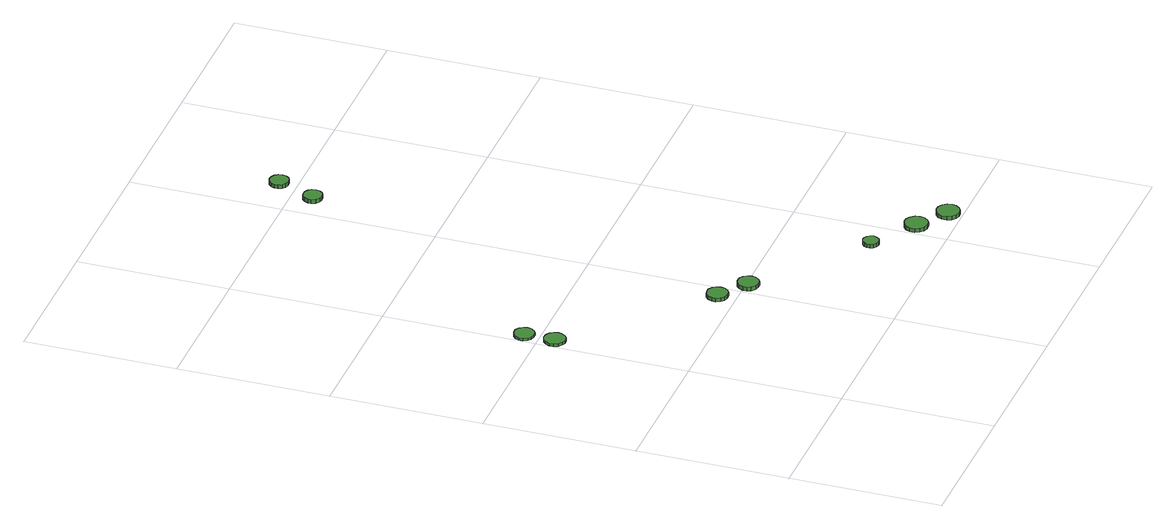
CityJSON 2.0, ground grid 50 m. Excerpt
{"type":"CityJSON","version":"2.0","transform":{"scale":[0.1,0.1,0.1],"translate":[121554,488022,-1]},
"CityObjects":{
"tree1":{"type":"SolitaryVegetationObject","attributes":{"function":"something"},"geometry":[{"type":"MultiSurface","lod":"1","boundaries":[[[0,1,2,3,4,5,6,7,8,9,10,11,12,13,14]],[[15,16,17,18,19,20,21,22,23,24,25,26,27,28,29]],[[0,29,28,1]],[[1,28,27,2]],[[2,27,26,3]],[[3,26,25,4]],[[4,25,24,5]],[[5,24,23,6]],[[6,23,22,7]],[[7,22,21,8]],[[8,21,20,9]],[[9,20,19,10]],[[10,19,18,11]],[[11,18,17,12]],[[12,17,16,13]],[[13,16,15,14]],[[14,15,29,0]]]}]},
"tree2":{"type":"SolitaryVegetationObject","attributes":{"function":"something"},"geometry":[{"type":"MultiSurface","lod":"1","boundaries":[[[30,31,32,33,34,35,36,37,38,39,40,41,42,43,44]],[[45,46,47,48,49,50,51,52,53,54,55,56,57,58,59]],[[30,59,58,31]],[[31,58,57,32]],[[32,57,56,33]],[[33,56,55,34]],[[34,55,54,35]],[[35,54,53,36]],[[36,53,52,37]],[[37,52,51,38]],[[38,51,50,39]],[[39,50,49,40]],[[40,49,48,41]],[[41,48,47,42]],[[42,47,46,43]],[[43,46,45,44]],[[44,45,59,30]]]}]},
"tree3":{"type":"SolitaryVegetationObject","attributes":{"function":"something"},"geometry":[{"type":"MultiSurface","lod":"1","boundaries":[[[60,61,62,63,64,65,66,67,68,69,70,71,72,73,74]],[[75,76,77,78,79,80,81,82,83,84,85,86,87,88,89]],[[60,89,88,61]],[[61,88,87,62]],[[62,87,86,63]],[[63,86,85,64]],[[64,85,84,65]],[[65,84,83,66]],[[66,83,82,67]],[[67,82,81,68]],[[68,81,80,69]],[[69,80,79,70]],[[70,79,78,71]],[[71,78,77,72]],[[72,77,76,73]],[[73,76,75,74]],[[74,75,89,60]]]}]},
"tree4":{"type":"SolitaryVegetationObject","attributes":{"function":"something"},"geometry":[{"type":"MultiSurface","lod":"1","boundaries":[[[90,91,92,93,94,95,96,97,98,99,100,101,102,103,104]],[[105,106,107,108,109,110,111,112,113,114,115,116,117,118,119]],[[90,119,118,91]],[[91,118,117,92]],[[92,117,116,93]],[[93,116,115,94]],[[94,115,114,95]],[[95,114,113,96]],[[96,113,112,97]],[[97,112,111,98]],[[98,111,110,99]],[[99,110,109,100]],[[100,109,108,101]],[[101,108,107,102]],[[102,107,106,103]],[[103,106,105,104]],[[104,105,119,90]]]}]},
"tree5":{"type":"SolitaryVegetationObject","attributes":{"function":"something"},"geometry":[{"type":"MultiSurface","lod":"1","boundaries":[[[120,121,122,123,124,125,126,127,128,129,130,131,132,133,134]],[[135,136,137,138,139,140,141,142,143,144,145,146,147,148,149]],[[120,149,148,121]],[[121,148,147,122]],[[122,147,146,123]],[[123,146,145,124]],[[124,145,144,125]],[[125,144,143,126]],[[126,143,142,127]],[[127,142,141,128]],[[128,141,140,129]],[[129,140,139,130]],[[130,139,138,131]],[[131,138,137,132]],[[132,137,136,133]],[[133,136,135,134]],[[134,135,149,120]]]}]},
"tree6":{"type":"SolitaryVegetationObject","attributes":{"function":"something"},"geometry":[{"type":"MultiSurface","lod":"1","boundaries":[[[150,151,152,153,154,155,156,157,158,159,160,161,162,163,164]],[[165,166,167,168,169,170,171,172,173,174,175,176,177,178,179]],[[150,179,178,151]],[[151,178,177,152]],[[152,177,176,153]],[[153,176,175,154]],[[154,175,174,155]],[[155,174,173,156]],[[156,173,172,157]],[[157,172,171,158]],[[158,171,170,159]],[[159,170,169,160]],[[160,169,168,161]],[[161,168,167,162]],[[162,167,166,163]],[[163,166,165,164]],[[164,165,179,150]]]}]},
"tree7":{"type":"SolitaryVegetationObject","attributes":{"function":"something"},"geometry":[{"type":"MultiSurface","lod":"1","boundaries":[[[180,181,182,183,184,185,186,187,188,189,190,191,192,193,194]],[[195,196,197,198,199,200,201,202,203,204,205,206,207,208,209]],[[180,209,208,181]],[[181,208,207,182]],[[182,207,206,183]],[[183,206,205,184]],[[184,205,204,185]],[[185,204,203,186]],[[186,203,202,187]],[[187,202,201,188]],[[188,201,200,189]],[[189,200,199,190]],[[190,199,198,191]],[[191,198,197,192]],[[192,197,196,193]],[[193,196,195,194]],[[194,195,209,180]]]}]},
"tree8":{"type":"SolitaryVegetationObject","attributes":{"function":"something"},"geometry":[{"type":"MultiSurface","lod":"1","boundaries":[[[210,211,212,213,214,215,216,217,218,219,220,221,222,223,224]],[[225,226,227,228,229,230,231,232,233,234,235,236,237,238,239]],[[210,239,238,211]],[[211,238,237,212]],[[212,237,236,213]],[[213,236,235,214]],[[214,235,234,215]],[[215,234,233,216]],[[216,233,232,217]],[[217,232,231,218]],[[218,231,230,219]],[[219,230,229,220]],[[220,229,228,221]],[[221,228,227,222]],[[222,227,226,223]],[[223,226,225,224]],[[224,225,239,210]]]}]},
"tree9":{"type":"SolitaryVegetationObject","attributes":{"function":"something"},"geometry":[{"type":"MultiSurface","lod":"1","boundaries":[[[240,241,242,243,244,245,246,247,248,249,250,251,252,253,254]],[[255,256,257,258,259,260,261,262,263,264,265,266,267,268,269]],[[240,269,268,241]],[[241,268,267,242]],[[242,267,266,243]],[[243,266,265,244]],[[244,265,264,245]],[[245,264,263,246]],[[246,263,262,247]],[[247,262,261,248]],[[248,261,260,249]],[[249,260,259,250]],[[250,259,258,251]],[[251,258,257,252]],[[252,257,256,253]],[[253,256,255,254]],[[254,255,269,240]]]}]}
},
"vertices":[
[75,950,18],[72,964,18],[63,976,18],[51,983,18],[36,985,18],[23,980,18],[12,970,18],[6,957,18],[6,943,18],[12,930,18],[23,920,18],[36,915,18],[51,917,18],[63,924,18],[72,936,18],[72,936,9],[63,924,9],[51,917,9],[36,915,9],[23,920,9],[12,930,9],[6,943,9],[6,957,9],[12,970,9],[23,980,9],[36,985,9],[51,983,9],[63,976,9],[72,964,9],[75,950,9],
[74,1050,17],[71,1064,17],[62,1075,17],[50,1082,17],[36,1083,17],[23,1079,17],[13,1070,17],[7,1057,17],[7,1043,17],[13,1030,17],[23,1021,17],[36,1017,17],[50,1018,17],[62,1025,17],[71,1036,17],[71,1036,9],[62,1025,9],[50,1018,9],[36,1017,9],[23,1021,9],[13,1030,9],[7,1043,9],[7,1057,9],[13,1070,9],[23,1079,9],[36,1083,9],[50,1082,9],[62,1075,9],[71,1064,9],[74,1050,9],
[485,560,24],[482,574,24],[473,586,24],[461,593,24],[446,594,24],[433,590,24],[422,580,24],[416,567,24],[416,553,24],[422,540,24],[433,530,24],[446,526,24],[461,527,24],[473,534,24],[482,546,24],[482,546,12],[473,534,12],[461,527,12],[446,526,12],[433,530,12],[422,540,12],[416,553,12],[416,567,12],[422,580,12],[433,590,12],[446,594,12],[461,593,12],[473,586,12],[482,574,12],[485,560,12],
[575,490,26],[572,504,26],[563,516,26],[551,523,26],[536,524,26],[523,520,26],[512,510,26],[506,497,26],[506,483,26],[512,470,26],[523,460,26],[536,456,26],[551,457,26],[563,464,26],[572,476,26],[572,476,13],[563,464,13],[551,457,13],[536,456,13],[523,460,13],[512,470,13],[506,483,13],[506,497,13],[512,510,13],[523,520,13],[536,524,13],[551,523,13],[563,516,13],[572,504,13],[575,490,13],
[916,210,30],[913,220,30],[907,229,30],[898,234,30],[887,236,30],[877,232,30],[869,225,30],[865,215,30],[865,205,30],[869,195,30],[877,188,30],[887,184,30],[898,186,30],[907,191,30],[913,200,30],[913,200,17],[907,191,17],[898,186,17],[887,184,17],[877,188,17],[869,195,17],[865,205,17],[865,215,17],[869,225,17],[877,232,17],[887,236,17],[898,234,17],[907,229,17],[913,220,17],[916,210,17],
[1068,110,33],[1065,125,33],[1055,138,33],[1042,146,33],[1026,148,33],[1011,143,33],[999,132,33],[993,118,33],[993,102,33],[999,88,33],[1011,77,33],[1026,72,33],[1042,74,33],[1055,82,33],[1065,95,33],[1065,95,20],[1055,82,20],[1042,74,20],[1026,72,20],[1011,77,20],[999,88,20],[993,102,20],[993,118,20],[999,132,20],[1011,143,20],[1026,148,20],[1042,146,20],[1055,138,20],[1065,125,20],[1068,110,20],
[1168,40,33],[1165,55,33],[1155,68,33],[1142,76,33],[1126,78,33],[1111,73,33],[1099,62,33],[1093,48,33],[1093,32,33],[1099,18,33],[1111,7,33],[1126,2,33],[1142,4,33],[1155,12,33],[1165,25,33],[1165,25,21],[1155,12,21],[1142,4,21],[1126,2,21],[1111,7,21],[1099,18,21],[1093,32,21],[1093,48,21],[1099,62,21],[1111,73,21],[1126,78,21],[1142,76,21],[1155,68,21],[1165,55,21],[1168,40,21],
[621,1930,26],[618,1943,26],[611,1953,26],[600,1959,26],[587,1961,26],[575,1957,26],[565,1948,26],[560,1936,26],[560,1924,26],[565,1912,26],[575,1903,26],[587,1899,26],[600,1901,26],[611,1907,26],[618,1917,26],[618,1917,13],[611,1907,13],[600,1901,13],[587,1899,13],[575,1903,13],[565,1912,13],[560,1924,13],[560,1936,13],[565,1948,13],[575,1957,13],[587,1961,13],[600,1959,13],[611,1953,13],[618,1943,13],[621,1930,13],
[651,2050,39],[648,2063,39],[641,2073,39],[630,2079,39],[617,2081,39],[605,2077,39],[595,2068,39],[590,2056,39],[590,2044,39],[595,2032,39],[605,2023,39],[617,2019,39],[630,2021,39],[641,2027,39],[648,2037,39],[648,2037,26],[641,2027,26],[630,2021,26],[617,2019,26],[605,2023,26],[595,2032,26],[590,2044,26],[590,2056,26],[595,2068,26],[605,2077,26],[617,2081,26],[630,2079,26],[641,2073,26],[648,2063,26],[651,2050,26]
]}
